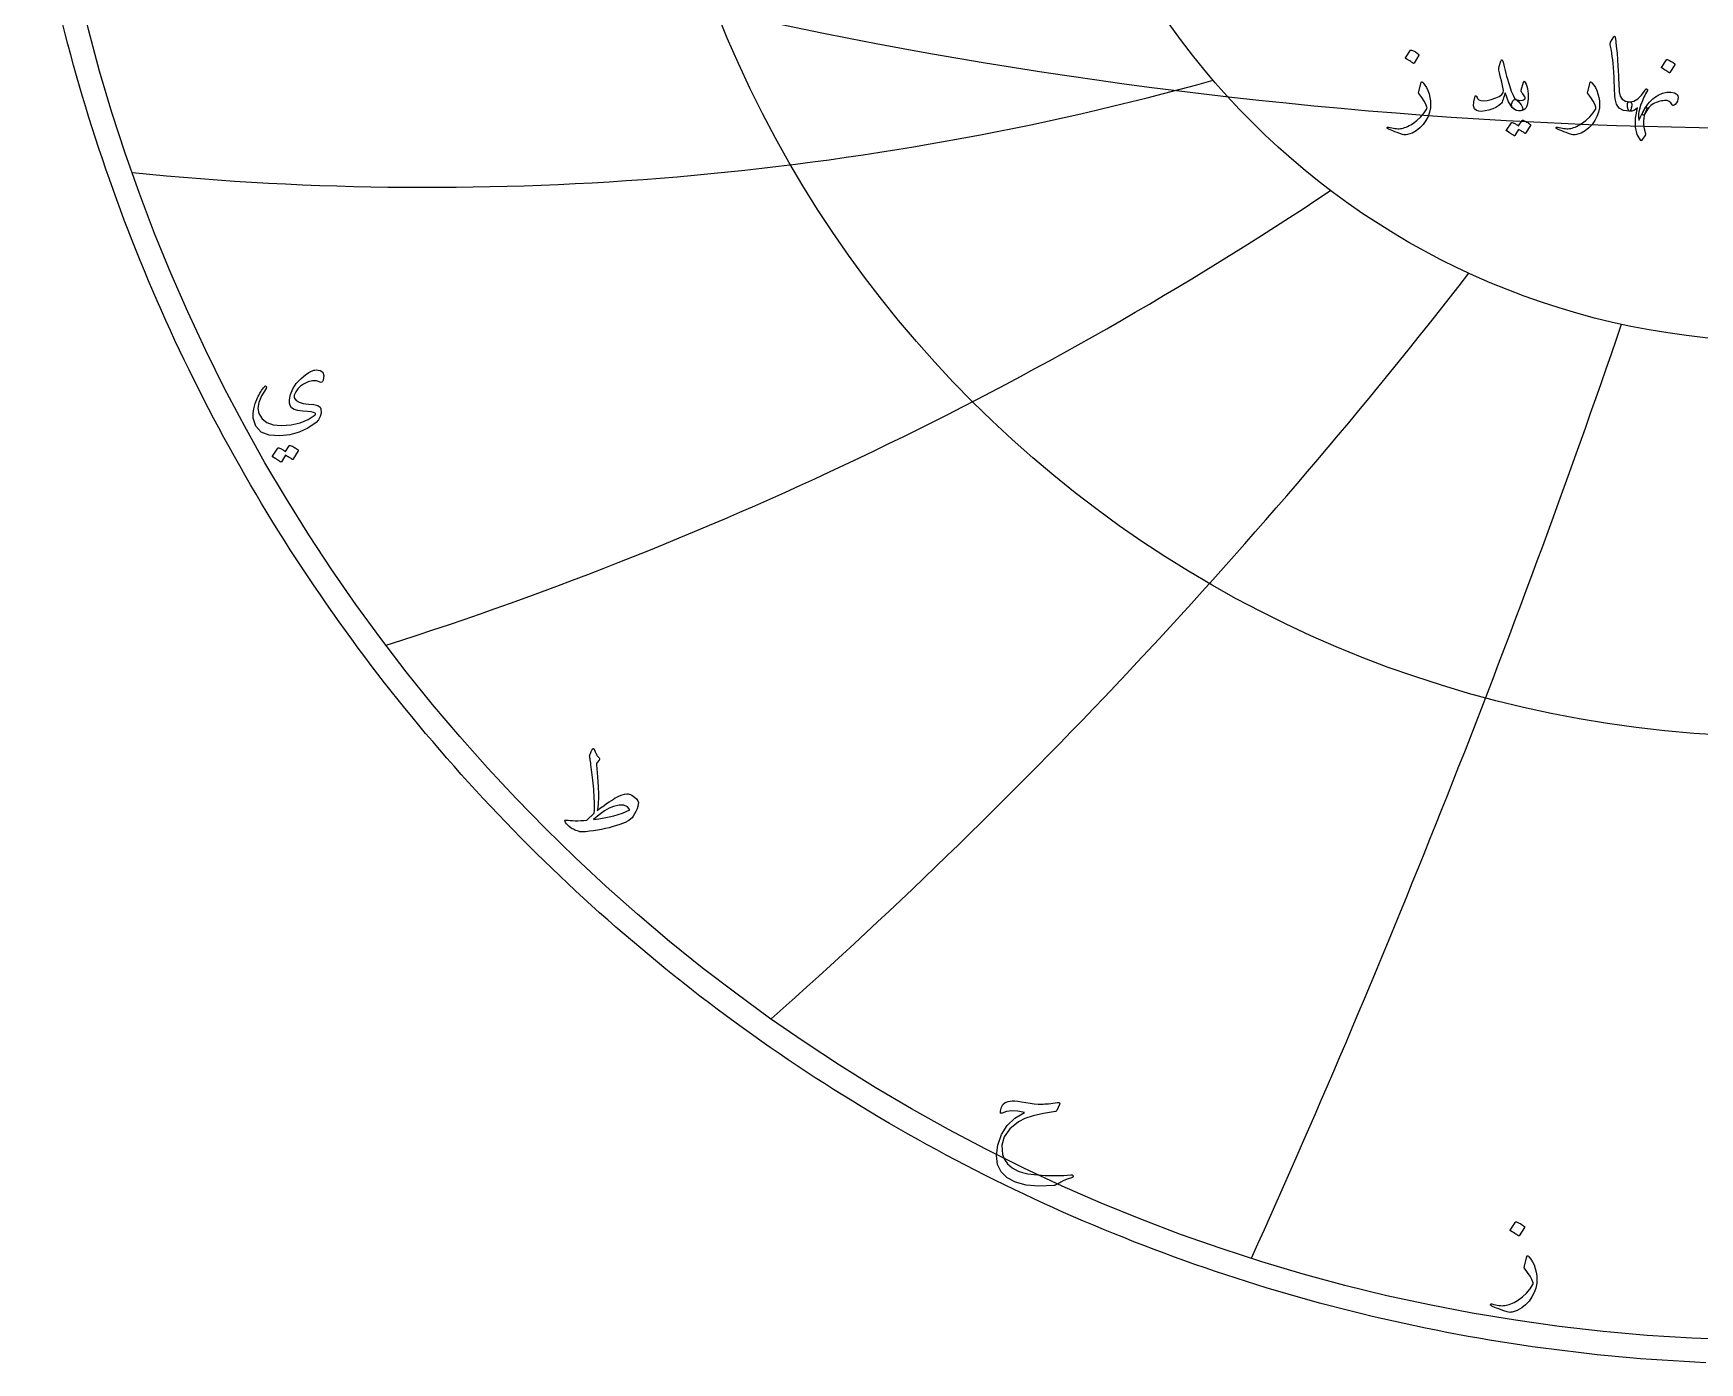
# Model space of a CAD drawing. Header units: millimetres. Extents: x -51 to 51, y -51 to 52.
# Drawn here: x -49.95 to -2.35, y -50.59 to -12.59 of the extents above; entities that cross this region are included whole.
import ezdxf

# ---------------------------------------------------------------- set-up
doc = ezdxf.new("R2010")
doc.units = ezdxf.units.MM
for name, color, linetype in [('CUT_OUTER', 1, 'Continuous'), ('ENGRAVE', 7, 'Continuous'), ('ENGRAVE_FINE', 8, 'Continuous'), ('TEXT', 5, 'Continuous')]:
    doc.layers.add(name, color=color, linetype=linetype)

msp = doc.modelspace()

# ---------------------------------------------------------------- linework, layer by layer
at = {"layer": 'CUT_OUTER'}
msp.add_lwpolyline([(-2.1741, -50.5858), (-2.4844, -50.5715), (-2.7947, -50.5553), (-3.1048, -50.5372), (-3.4149, -50.5172), (-3.7248, -50.4953), (-4.0345, -50.4715), (-4.3441, -50.4458), (-4.6536, -50.4182), (-4.9629, -50.3887), (-5.2719, -50.3573), (-5.5808, -50.324), (-5.8895, -50.2888), (-6.198, -50.2517), (-6.5062, -50.2127), (-6.8142, -50.1719), (-7.1219, -50.1291), (-7.4293, -50.0845), (-7.7365, -50.038), (-8.0434, -49.9895), (-8.35, -49.9392), (-8.6562, -49.8871), (-8.9622, -49.833), (-9.2678, -49.7771), (-9.573, -49.7193), (-9.8779, -49.6596), (-10.1824, -49.5981), (-10.4866, -49.5347), (-10.7903, -49.4694), (-11.0936, -49.4022), (-11.3966, -49.3332), (-11.699, -49.2624), (-12.0011, -49.1897), (-12.3027, -49.1151), (-12.6038, -49.0387), (-12.9045, -48.9604), (-13.2047, -48.8803), (-13.5043, -48.7984), (-13.8035, -48.7146), (-14.1021, -48.629), (-14.4003, -48.5416), (-14.6978, -48.4523), (-14.9949, -48.3612), (-15.2913, -48.2683), (-15.5872, -48.1735), (-15.8825, -48.077), (-16.1772, -47.9786), (-16.4713, -47.8785), (-16.7647, -47.7765), (-17.0576, -47.6727), (-17.3498, -47.5672), (-17.6413, -47.4598), (-17.9322, -47.3507), (-18.2224, -47.2398), (-18.5119, -47.1271), (-18.8007, -47.0126), (-19.0888, -46.8963), (-19.3762, -46.7783), (-19.6629, -46.6586), (-19.9488, -46.537), (-20.234, -46.4138), (-20.5184, -46.2887), (-20.802, -46.162), (-21.0849, -46.0334), (-21.3669, -45.9032), (-21.6482, -45.7712), (-21.9286, -45.6375), (-22.2082, -45.5021), (-22.487, -45.365), (-22.7649, -45.2262), (-23.042, -45.0856), (-23.3182, -44.9434), (-23.5936, -44.7995), (-23.868, -44.6539), (-24.1415, -44.5066), (-24.4142, -44.3576), (-24.6859, -44.207), (-24.9567, -44.0547), (-25.2265, -43.9007), (-25.4954, -43.7451), (-25.7633, -43.5878), (-26.0303, -43.4289), (-26.2963, -43.2684), (-26.5613, -43.1062), (-26.8253, -42.9425), (-27.0883, -42.777), (-27.3502, -42.61), (-27.6112, -42.4414), (-27.8711, -42.2712), (-28.1299, -42.0994), (-28.3877, -41.926), (-28.6444, -41.751), (-28.9001, -41.5745), (-29.1546, -41.3964), (-29.4081, -41.2167), (-29.6604, -41.0355), (-29.9116, -40.8527), (-30.1617, -40.6684), (-30.4107, -40.4826), (-30.6585, -40.2952), (-30.9052, -40.1063), (-31.1507, -39.916), (-31.395, -39.7241), (-31.6382, -39.5307), (-31.8802, -39.3358), (-32.1209, -39.1395), (-32.3605, -38.9416), (-32.5988, -38.7423), (-32.8359, -38.5416), (-33.0718, -38.3394), (-33.3064, -38.1357), (-33.5398, -37.9306), (-33.7719, -37.7241), (-34.0027, -37.5162), (-34.2323, -37.3069), (-34.4605, -37.0961), (-34.6875, -36.884), (-34.9132, -36.6704), (-35.1375, -36.4555), (-35.3605, -36.2392), (-35.5822, -36.0216), (-35.8026, -35.8026), (-36.0216, -35.5822), (-36.2392, -35.3605), (-36.4555, -35.1375), (-36.6704, -34.9132), (-36.884, -34.6875), (-37.0961, -34.4605), (-37.3069, -34.2323), (-37.5162, -34.0027), (-37.7241, -33.7719), (-37.9306, -33.5398), (-38.1357, -33.3064), (-38.3394, -33.0718), (-38.5416, -32.8359), (-38.7423, -32.5988), (-38.9416, -32.3605), (-39.1395, -32.1209), (-39.3358, -31.8802), (-39.5307, -31.6382), (-39.7241, -31.395), (-39.916, -31.1507), (-40.1063, -30.9052), (-40.2952, -30.6585), (-40.4826, -30.4107), (-40.6684, -30.1617), (-40.8527, -29.9116), (-41.0355, -29.6604), (-41.2167, -29.4081), (-41.3964, -29.1546), (-41.5745, -28.9001), (-41.751, -28.6444), (-41.926, -28.3877), (-42.0994, -28.1299), (-42.2712, -27.8711), (-42.4414, -27.6112), (-42.61, -27.3502), (-42.777, -27.0883), (-42.9425, -26.8253), (-43.1062, -26.5613), (-43.2684, -26.2963), (-43.4289, -26.0303), (-43.5878, -25.7633), (-43.7451, -25.4954), (-43.9007, -25.2265), (-44.0547, -24.9567), (-44.207, -24.6859), (-44.3576, -24.4142), (-44.5066, -24.1415), (-44.6539, -23.868), (-44.7995, -23.5936), (-44.9434, -23.3182), (-45.0856, -23.042), (-45.2262, -22.7649), (-45.365, -22.487), (-45.5021, -22.2082), (-45.6375, -21.9286), (-45.7712, -21.6482), (-45.9032, -21.3669), (-46.0334, -21.0849), (-46.162, -20.802), (-46.2887, -20.5184), (-46.4138, -20.234), (-46.537, -19.9488), (-46.6586, -19.6629), (-46.7783, -19.3762), (-46.8963, -19.0888), (-47.0126, -18.8007), (-47.1271, -18.5119), (-47.2398, -18.2224), (-47.3507, -17.9322), (-47.4598, -17.6413), (-47.5672, -17.3498), (-47.6727, -17.0576), (-47.7765, -16.7647), (-47.8785, -16.4713), (-47.9786, -16.1772), (-48.077, -15.8825), (-48.1735, -15.5872), (-48.2683, -15.2913), (-48.3612, -14.9949), (-48.4523, -14.6978), (-48.5416, -14.4003), (-48.629, -14.1021), (-48.7146, -13.8035), (-48.7984, -13.5043), (-48.8803, -13.2047), (-48.9604, -12.9045), (-49.0387, -12.6038), (-49.1151, -12.3027)], dxfattribs=at)
at = {"layer": 'ENGRAVE'}
for radius in [49.95, 32.6967, 21.4029]:
    msp.add_circle((0, 0), radius, dxfattribs=at)
for centre, radius, start, end in [((-38.7121, 67.0514), 84.0452, 264.258008, 285.505033), ((-72.8132, 72.8132), 108.0398, 287.750488, 303.685757), ((-133.5269, 77.0918), 157.6124, 311.605628, 322.22914), ((-297.5399, 79.7256), 309.7664, 335.730566, 341.042322)]:
    msp.add_arc(centre, radius, start, end, dxfattribs=at)
at = {"layer": 'ENGRAVE_FINE'}
msp.add_arc((0, 123.9122), 139.2169, 249.143175, 290.856825, dxfattribs=at)
at = {"layer": 'TEXT'}
for points in [[(-4.7973, -12.6937), (-4.7916, -12.6848), (-4.7863, -12.6789), (-4.7813, -12.6759), (-4.7767, -12.6759), (-4.7697, -12.6798), (-4.7634, -12.6915), (-4.7578, -12.7108), (-4.753, -12.738), (-4.7287, -12.9586), (-4.7087, -13.1626), (-4.6932, -13.35), (-4.6821, -13.5208), (-4.675, -13.6668), (-4.6685, -13.7977), (-4.6625, -13.9135), (-4.657, -14.0141), (-4.6523, -14.0996), (-4.6485, -14.1699), (-4.6457, -14.2252), (-4.6437, -14.2652), (-4.6175, -14.3852), (-4.5595, -14.4735), (-4.4698, -14.53), (-4.3483, -14.5547), (-4.3145, -14.5636), (-4.2929, -14.5843), (-4.2835, -14.6167), (-4.2863, -14.6611), (-4.3001, -14.7308), (-4.3151, -14.7807), (-4.3312, -14.8106), (-4.3483, -14.8206), (-4.5193, -14.798), (-4.6452, -14.7305), (-4.7261, -14.6179), (-4.7619, -14.4602), (-4.7675, -14.3848), (-4.7726, -14.3092), (-4.7771, -14.2334), (-4.7811, -14.1574), (-4.7847, -14.0812), (-4.7881, -14.0049), (-4.7913, -13.9284), (-4.7944, -13.8517), (-4.7999, -13.7053), (-4.8077, -13.5736), (-4.8177, -13.4565), (-4.8298, -13.3539), (-4.8442, -13.2554), (-4.8609, -13.1504), (-4.8797, -13.039), (-4.9007, -12.9211), (-4.9035, -12.8999), (-4.903, -12.8805), (-4.8991, -12.863), (-4.8919, -12.8473)], [(-10.605, -13.0777), (-10.6013, -13.074), (-10.5961, -13.0718), (-10.5895, -13.071), (-10.5813, -13.0718), (-10.5239, -13.095), (-10.4698, -13.1235), (-10.4191, -13.1571), (-10.3716, -13.1959), (-10.367, -13.2018), (-10.365, -13.2077), (-10.3655, -13.2136), (-10.3687, -13.2195), (-10.5075, -13.444), (-10.5127, -13.4493), (-10.5193, -13.4506), (-10.5274, -13.4479), (-10.537, -13.441), (-10.5453, -13.4351), (-10.5584, -13.4263), (-10.5764, -13.4145), (-10.5991, -13.3997), (-10.6269, -13.382), (-10.6604, -13.3613), (-10.6993, -13.3376), (-10.7438, -13.3111), (-10.7497, -13.3066), (-10.7527, -13.3022), (-10.7527, -13.2978), (-10.7497, -13.2933)], [(-7.9611, -13.4204), (-7.9441, -13.4978), (-7.9257, -13.5766), (-7.9057, -13.6566), (-7.8843, -13.7379), (-7.8614, -13.8209), (-7.837, -13.9059), (-7.8112, -13.993), (-7.7839, -14.0821), (-7.7287, -14.2423), (-7.6783, -14.3627), (-7.6327, -14.4432), (-7.5919, -14.4838), (-7.5562, -14.508), (-7.5202, -14.5422), (-7.4839, -14.5863), (-7.4471, -14.6404), (-7.4124, -14.7074), (-7.4028, -14.7578), (-7.4183, -14.7916), (-7.4589, -14.8088), (-7.5902, -14.7955), (-7.7063, -14.7083), (-7.8073, -14.5473), (-7.8932, -14.3125), (-7.895, -14.3086), (-7.8976, -14.3058), (-7.9009, -14.3042), (-7.905, -14.3036), (-7.9079, -14.3042), (-7.9109, -14.3058), (-7.9139, -14.3086), (-7.9168, -14.3125), (-7.9251, -14.3505), (-7.9353, -14.3908), (-7.9473, -14.4332), (-7.9611, -14.4779), (-7.9763, -14.5202), (-7.9921, -14.5554), (-8.0088, -14.5837), (-8.0261, -14.6049), (-8.0885, -14.6594), (-8.1664, -14.7076), (-8.2598, -14.7495), (-8.3688, -14.7851), (-8.4795, -14.8115), (-8.5756, -14.8228), (-8.6568, -14.8189), (-8.7233, -14.7999), (-8.7801, -14.7523), (-8.806, -14.6684), (-8.8008, -14.5484), (-8.7646, -14.3922), (-8.7611, -14.3871), (-8.7565, -14.3834), (-8.7508, -14.3812), (-8.7439, -14.3804), (-8.7358, -14.3813), (-8.7292, -14.3841), (-8.724, -14.3887), (-8.7203, -14.3952), (-8.7063, -14.4279), (-8.6908, -14.455), (-8.6738, -14.4766), (-8.6553, -14.4927), (-8.5977, -14.5141), (-8.5194, -14.5193), (-8.4205, -14.5082), (-8.3008, -14.4809), (-8.1733, -14.4399), (-8.0741, -14.3937), (-8.0034, -14.3424), (-7.9611, -14.2859), (-7.9541, -14.2287), (-7.9655, -14.1308), (-7.9955, -13.9923), (-8.0438, -13.8132), (-8.0671, -13.7189), (-8.0808, -13.6427), (-8.0848, -13.5845), (-8.0793, -13.5444), (-8.0232, -13.3849), (-8.0171, -13.3681), (-8.0106, -13.3561), (-8.0038, -13.3489), (-7.9966, -13.3465), (-7.9877, -13.3511), (-7.9788, -13.365), (-7.97, -13.3881), (-7.9611, -13.4204)], [(-3.2937, -13.3495), (-3.2901, -13.3458), (-3.2849, -13.3436), (-3.2782, -13.3428), (-3.2701, -13.3436), (-3.2127, -13.3668), (-3.1586, -13.3953), (-3.1078, -13.4289), (-3.0604, -13.4676), (-3.0558, -13.4735), (-3.0537, -13.4794), (-3.0543, -13.4854), (-3.0574, -13.4913), (-3.1963, -13.7158), (-3.2014, -13.7211), (-3.2081, -13.7224), (-3.2162, -13.7196), (-3.2258, -13.7128), (-3.2341, -13.7069), (-3.2472, -13.698), (-3.2651, -13.6862), (-3.2878, -13.6715), (-3.3157, -13.6537), (-3.3491, -13.6331), (-3.3881, -13.6094), (-3.4326, -13.5828), (-3.4385, -13.5784), (-3.4414, -13.574), (-3.4414, -13.5695), (-3.4385, -13.5651)], [(-10.3037, -13.9964), (-10.302, -13.991), (-10.3, -13.9868), (-10.2976, -13.9837), (-10.2948, -13.9816), (-10.2865, -13.9809), (-10.2763, -13.9846), (-10.2643, -13.9927), (-10.2505, -14.0053), (-10.1966, -14.0693), (-10.1501, -14.1434), (-10.1109, -14.2274), (-10.0792, -14.3213), (-10.0544, -14.4225), (-10.0393, -14.5222), (-10.0337, -14.6204), (-10.0378, -14.7172), (-10.064, -14.8446), (-10.1072, -14.9668), (-10.1674, -15.0839), (-10.2446, -15.1957), (-10.3369, -15.2971), (-10.4425, -15.3796), (-10.5614, -15.4433), (-10.6936, -15.4882), (-10.729, -15.4958), (-10.7645, -15.4978), (-10.7999, -15.4943), (-10.8354, -15.4852), (-10.9171, -15.4567), (-10.9908, -15.4302), (-11.0567, -15.4057), (-11.1145, -15.3833), (-11.1643, -15.3629), (-11.2058, -15.3445), (-11.2389, -15.3282), (-11.2637, -15.3139), (-11.2689, -15.3095), (-11.2726, -15.305), (-11.2748, -15.3006), (-11.2755, -15.2962), (-11.275, -15.2904), (-11.2733, -15.2851), (-11.2706, -15.2801), (-11.2667, -15.2755), (-11.2617, -15.272), (-11.2556, -15.2703), (-11.2484, -15.2705), (-11.2401, -15.2725), (-11.1895, -15.2861), (-11.1411, -15.2973), (-11.095, -15.306), (-11.051, -15.3124), (-11.0089, -15.3164), (-10.9683, -15.318), (-10.9292, -15.3171), (-10.8915, -15.3139), (-10.8539, -15.3079), (-10.8151, -15.2988), (-10.7749, -15.2865), (-10.7335, -15.2711), (-10.6907, -15.2523), (-10.6467, -15.2301), (-10.6014, -15.2043), (-10.5548, -15.1751), (-10.4239, -15.0809), (-10.3118, -14.9786), (-10.2186, -14.8682), (-10.1441, -14.7497), (-10.1393, -14.7401), (-10.1368, -14.729), (-10.1364, -14.7164), (-10.1382, -14.7024), (-10.1693, -14.6195), (-10.218, -14.5274), (-10.2845, -14.426), (-10.3687, -14.3154), (-10.3723, -14.3084), (-10.3746, -14.3021), (-10.3753, -14.2966), (-10.3746, -14.2918)], [(-7.3644, -14.3745), (-7.3818, -14.3455), (-7.3984, -14.3206), (-7.4143, -14.2997), (-7.4294, -14.2829), (-7.4403, -14.2685), (-7.4464, -14.2519), (-7.4477, -14.2331), (-7.4442, -14.212), (-7.3821, -13.9875), (-7.3734, -13.968), (-7.3622, -13.9624), (-7.3483, -13.9709), (-7.3319, -13.9934), (-7.3072, -14.0413), (-7.2861, -14.0991), (-7.2688, -14.1668), (-7.2551, -14.2445), (-7.2472, -14.3191), (-7.244, -14.3922), (-7.2457, -14.4639), (-7.2521, -14.534), (-7.2627, -14.5951), (-7.2765, -14.6485), (-7.2937, -14.6941), (-7.3142, -14.732), (-7.3395, -14.76), (-7.374, -14.7822), (-7.4178, -14.7984), (-7.4707, -14.8088), (-7.525, -14.8108), (-7.5756, -14.8021), (-7.6225, -14.7827), (-7.6657, -14.7526), (-7.6991, -14.7144), (-7.7167, -14.6707), (-7.7183, -14.6214), (-7.7041, -14.5665), (-7.6814, -14.5217), (-7.6546, -14.4934), (-7.6238, -14.4818), (-7.5889, -14.4868), (-7.5084, -14.5062), (-7.4383, -14.5082), (-7.3784, -14.4929), (-7.329, -14.4602), (-7.3278, -14.4515), (-7.3334, -14.4343), (-7.3456, -14.4087), (-7.3644, -14.3745)], [(-5.4768, -13.9964), (-5.4751, -13.991), (-5.4731, -13.9868), (-5.4707, -13.9837), (-5.4679, -13.9816), (-5.4596, -13.9809), (-5.4495, -13.9846), (-5.4375, -13.9927), (-5.4236, -14.0053), (-5.3697, -14.0693), (-5.3232, -14.1434), (-5.284, -14.2274), (-5.2523, -14.3213), (-5.2275, -14.4225), (-5.2124, -14.5222), (-5.2069, -14.6204), (-5.2109, -14.7172), (-5.2371, -14.8446), (-5.2803, -14.9668), (-5.3405, -15.0839), (-5.4177, -15.1957), (-5.51, -15.2971), (-5.6156, -15.3796), (-5.7345, -15.4433), (-5.8667, -15.4882), (-5.9022, -15.4958), (-5.9376, -15.4978), (-5.9731, -15.4943), (-6.0085, -15.4852), (-6.0902, -15.4567), (-6.164, -15.4302), (-6.2298, -15.4057), (-6.2877, -15.3833), (-6.3374, -15.3629), (-6.3789, -15.3445), (-6.412, -15.3282), (-6.4368, -15.3139), (-6.442, -15.3095), (-6.4457, -15.305), (-6.4479, -15.3006), (-6.4487, -15.2962), (-6.4481, -15.2904), (-6.4464, -15.2851), (-6.4437, -15.2801), (-6.4398, -15.2755), (-6.4348, -15.272), (-6.4287, -15.2703), (-6.4215, -15.2705), (-6.4132, -15.2725), (-6.3626, -15.2861), (-6.3142, -15.2973), (-6.2681, -15.306), (-6.2241, -15.3124), (-6.1821, -15.3164), (-6.1414, -15.318), (-6.1023, -15.3171), (-6.0646, -15.3139), (-6.0271, -15.3079), (-5.9882, -15.2988), (-5.948, -15.2865), (-5.9066, -15.2711), (-5.8638, -15.2523), (-5.8198, -15.2301), (-5.7745, -15.2043), (-5.7279, -15.1751), (-5.597, -15.0809), (-5.4849, -14.9786), (-5.3917, -14.8682), (-5.3173, -14.7497), (-5.3125, -14.7401), (-5.3099, -14.729), (-5.3095, -14.7164), (-5.3113, -14.7024), (-5.3424, -14.6195), (-5.3911, -14.5274), (-5.4576, -14.426), (-5.5418, -14.3154), (-5.5455, -14.3084), (-5.5477, -14.3021), (-5.5484, -14.2966), (-5.5477, -14.2918)], [(-3.8757, -14.7969), (-3.9082, -14.8667), (-3.9318, -14.9402), (-3.9466, -15.0174), (-3.9525, -15.0983), (-3.9499, -15.1824), (-3.9392, -15.2696), (-3.9204, -15.3597), (-3.8934, -15.4527), (-3.8901, -15.4651), (-3.889, -15.4756), (-3.8901, -15.4843), (-3.8934, -15.4911), (-3.9998, -15.6418), (-4.0095, -15.6527), (-4.0182, -15.6588), (-4.0258, -15.6601), (-4.0323, -15.6566), (-4.1334, -15.4832), (-4.1829, -15.2703), (-4.1807, -15.0179), (-4.1268, -14.726), (-4.1783, -14.7674), (-4.2324, -14.7969), (-4.2891, -14.8147), (-4.3483, -14.8206), (-4.3611, -14.8167), (-4.3727, -14.8051), (-4.3832, -14.7857), (-4.3926, -14.7585), (-4.398, -14.7422), (-4.4022, -14.7257), (-4.4054, -14.709), (-4.4074, -14.6921), (-4.4089, -14.6752), (-4.4104, -14.6585), (-4.4118, -14.6419), (-4.4133, -14.6256), (-4.4115, -14.5957), (-4.4, -14.5739), (-4.379, -14.5602), (-4.3483, -14.5547), (-4.2278, -14.5278), (-4.1142, -14.4617), (-4.0077, -14.3564), (-3.9082, -14.212), (-3.8947, -14.1938), (-3.8809, -14.1832), (-3.8666, -14.1805), (-3.8521, -14.1855), (-3.8413, -14.1949), (-3.8358, -14.2054), (-3.8354, -14.217), (-3.8402, -14.2298), (-3.8664, -14.2759), (-3.8916, -14.3228), (-3.9158, -14.3705), (-3.9392, -14.4188), (-3.9616, -14.4679), (-3.9831, -14.5178), (-4.0037, -14.5684), (-4.0234, -14.6197), (-4.067, -14.7595), (-4.0913, -14.8804), (-4.0965, -14.9825), (-4.0825, -15.0658), (-4.0812, -15.0683), (-4.0803, -15.0702), (-4.0797, -15.0713), (-4.0795, -15.0717), (-4.0793, -15.0713), (-4.0788, -15.0702), (-4.0779, -15.0683), (-4.0766, -15.0658), (-4.0586, -15.0234), (-4.04, -14.9819), (-4.0209, -14.9414), (-4.0012, -14.9018), (-3.9808, -14.8629), (-3.9595, -14.8246), (-3.9373, -14.7869), (-3.9141, -14.7497), (-3.8973, -14.7238), (-3.8823, -14.7083), (-3.8692, -14.7032), (-3.858, -14.7083), (-3.8524, -14.7194), (-3.8535, -14.7379), (-3.8613, -14.7637), (-3.8757, -14.7969)], [(-3.1313, -14.6374), (-3.1695, -14.5776), (-3.2192, -14.537), (-3.2803, -14.5156), (-3.3528, -14.5134), (-3.394, -14.5186), (-3.4348, -14.5255), (-3.4752, -14.5341), (-3.5153, -14.5444), (-3.555, -14.5566), (-3.5943, -14.5713), (-3.6333, -14.5884), (-3.6719, -14.6079), (-3.738, -14.6522), (-3.8004, -14.7142), (-3.8591, -14.794), (-3.9141, -14.8915), (-3.9298, -14.9134), (-3.9444, -14.9262), (-3.9578, -14.9297), (-3.9702, -14.924), (-3.9806, -14.9125), (-3.985, -14.8989), (-3.9835, -14.883), (-3.9761, -14.8649), (-3.9649, -14.8411), (-3.9547, -14.8198), (-3.9457, -14.8012), (-3.9377, -14.7851), (-3.9307, -14.7715), (-3.9244, -14.76), (-3.9189, -14.7508), (-3.9141, -14.7438), (-3.8707, -14.6784), (-3.8262, -14.6182), (-3.7806, -14.5632), (-3.7339, -14.5134), (-3.6861, -14.4685), (-3.6372, -14.4284), (-3.5871, -14.3932), (-3.536, -14.3627), (-3.4047, -14.3031), (-3.2827, -14.2719), (-3.1699, -14.2691), (-3.0663, -14.2948), (-3.0222, -14.3171), (-2.9902, -14.3457), (-2.9705, -14.3806), (-2.9629, -14.4218), (-2.9673, -14.4779), (-2.9836, -14.5311), (-3.0116, -14.5813), (-3.0515, -14.6286), (-3.0775, -14.6491), (-3.0995, -14.6574), (-3.1174, -14.6535), (-3.1313, -14.6374)], [(-7.4176, -15.0835), (-7.4139, -15.0798), (-7.4087, -15.0776), (-7.4021, -15.0768), (-7.3939, -15.0776), (-7.3649, -15.0885), (-7.3367, -15.1005), (-7.3095, -15.1136), (-7.2832, -15.1278), (-7.2576, -15.1433), (-7.2326, -15.1603), (-7.2081, -15.1787), (-7.1842, -15.1987), (-7.1796, -15.2048), (-7.1776, -15.2112), (-7.1781, -15.2181), (-7.1813, -15.2253), (-7.323, -15.4498), (-7.3269, -15.4527), (-7.3326, -15.4527), (-7.3402, -15.4498), (-7.3496, -15.4439), (-7.3561, -15.4384), (-7.3666, -15.431), (-7.3812, -15.4214), (-7.3999, -15.4099), (-7.4227, -15.3961), (-7.4501, -15.38), (-7.4818, -15.3614), (-7.518, -15.3405), (-7.6303, -15.5148), (-7.6354, -15.5201), (-7.6421, -15.5214), (-7.6502, -15.5186), (-7.6598, -15.5118), (-7.6681, -15.5059), (-7.6812, -15.497), (-7.6991, -15.4852), (-7.7218, -15.4705), (-7.7497, -15.4527), (-7.7831, -15.4321), (-7.8221, -15.4084), (-7.8666, -15.3818), (-7.8712, -15.3774), (-7.8732, -15.373), (-7.8727, -15.3685), (-7.8695, -15.3641), (-7.7248, -15.1485), (-7.7211, -15.1448), (-7.7159, -15.1426), (-7.7093, -15.1418), (-7.7012, -15.1426), (-7.6764, -15.1506), (-7.6524, -15.1599), (-7.6292, -15.1705), (-7.6066, -15.1824), (-7.5848, -15.1955), (-7.5638, -15.2094), (-7.5435, -15.2243), (-7.5239, -15.24)], [(-41.7545, -22.5597), (-41.8565, -22.5256), (-41.9703, -22.5242), (-42.096, -22.5555), (-42.2334, -22.6195), (-42.3207, -22.6806), (-42.3933, -22.7535), (-42.4514, -22.8381), (-42.495, -22.9346), (-42.4993, -22.9539), (-42.4997, -22.974), (-42.4961, -22.9949), (-42.4887, -23.0166), (-42.4386, -23.0839), (-42.3547, -23.1347), (-42.237, -23.169), (-42.0853, -23.1867), (-41.9357, -23.2027), (-41.8269, -23.2316), (-41.7592, -23.2736), (-41.7324, -23.3285), (-41.7295, -23.4435), (-41.7521, -23.5459), (-41.8004, -23.6357), (-41.8742, -23.7129), (-42.1088, -23.873), (-42.3587, -23.991), (-42.6239, -24.0668), (-42.9046, -24.1005), (-43.211, -24.0792), (-43.4402, -23.9871), (-43.5923, -23.824), (-43.6671, -23.59), (-43.6714, -23.4616), (-43.6529, -23.3222), (-43.6116, -23.1717), (-43.5474, -23.0103), (-43.525, -22.9654), (-43.5021, -22.922), (-43.4785, -22.8803), (-43.4544, -22.8401), (-43.4295, -22.8013), (-43.4036, -22.7637), (-43.3767, -22.7273), (-43.3489, -22.692), (-43.3339, -22.6774), (-43.3205, -22.6715), (-43.3087, -22.6743), (-43.2984, -22.6857), (-43.2927, -22.6999), (-43.2914, -22.7141), (-43.2943, -22.7283), (-43.3016, -22.7424), (-43.4312, -22.9512), (-43.508, -23.1395), (-43.532, -23.3072), (-43.5033, -23.4545), (-43.4107, -23.6097), (-43.2748, -23.7192), (-43.0956, -23.783), (-42.8731, -23.8012), (-42.5879, -23.7785), (-42.3311, -23.72), (-42.1027, -23.6257), (-41.9026, -23.4955), (-41.8906, -23.4845), (-41.886, -23.4735), (-41.889, -23.4624), (-41.8994, -23.4514), (-41.9418, -23.4309), (-42.0152, -23.4136), (-42.1198, -23.3994), (-42.2555, -23.3884), (-42.3935, -23.3714), (-42.4989, -23.3395), (-42.5716, -23.2927), (-42.6115, -23.2308), (-42.6301, -23.1582), (-42.6352, -23.0819), (-42.6269, -23.0022), (-42.6052, -22.9189), (-42.5349, -22.7552), (-42.4374, -22.6046), (-42.3128, -22.4669), (-42.1609, -22.3423), (-42.1206, -22.3127), (-42.0814, -22.2871), (-42.0434, -22.2655), (-42.0066, -22.2477), (-41.9711, -22.2337), (-41.9372, -22.2233), (-41.9049, -22.2164), (-41.8742, -22.2131), (-41.7541, -22.2243), (-41.6804, -22.2769), (-41.6533, -22.3708), (-41.6725, -22.5061), (-41.6871, -22.5425), (-41.7056, -22.5636), (-41.7281, -22.5693), (-41.7545, -22.5597)], [(-42.6367, -24.3778), (-42.6328, -24.3738), (-42.6273, -24.3715), (-42.6202, -24.3707), (-42.6115, -24.3715), (-42.5805, -24.3831), (-42.5505, -24.3959), (-42.5214, -24.4099), (-42.4934, -24.425), (-42.4661, -24.4416), (-42.4394, -24.4597), (-42.4133, -24.4794), (-42.3878, -24.5007), (-42.3829, -24.5072), (-42.3807, -24.5141), (-42.3813, -24.5213), (-42.3847, -24.529), (-42.5359, -24.7685), (-42.5401, -24.7717), (-42.5462, -24.7717), (-42.5542, -24.7685), (-42.5643, -24.7622), (-42.5712, -24.7564), (-42.5824, -24.7484), (-42.5979, -24.7383), (-42.6178, -24.726), (-42.6423, -24.7113), (-42.6714, -24.6941), (-42.7053, -24.6743), (-42.7439, -24.6519), (-42.8636, -24.8378), (-42.8691, -24.8435), (-42.8762, -24.8449), (-42.8849, -24.842), (-42.8951, -24.8347), (-42.904, -24.8284), (-42.918, -24.8189), (-42.9371, -24.8063), (-42.9613, -24.7906), (-42.991, -24.7717), (-43.0267, -24.7496), (-43.0682, -24.7244), (-43.1157, -24.696), (-43.1206, -24.6913), (-43.1228, -24.6866), (-43.1222, -24.6819), (-43.1188, -24.6771), (-42.9644, -24.4471), (-42.9605, -24.4432), (-42.955, -24.4408), (-42.9479, -24.44), (-42.9392, -24.4408), (-42.9128, -24.4494), (-42.8872, -24.4593), (-42.8624, -24.4706), (-42.8384, -24.4833), (-42.8152, -24.4972), (-42.7927, -24.5121), (-42.7711, -24.5279), (-42.7502, -24.5448)], [(-34.0527, -33.2122), (-34.0378, -33.1779), (-34.0244, -33.1476), (-34.0125, -33.1212), (-34.0023, -33.0988), (-33.9938, -33.0804), (-33.9873, -33.0665), (-33.9828, -33.0568), (-33.9802, -33.0515), (-33.9749, -33.0446), (-33.9684, -33.0397), (-33.9607, -33.0367), (-33.9519, -33.0357), (-33.9446, -33.0369), (-33.9385, -33.0405), (-33.9336, -33.0464), (-33.9298, -33.0546), (-33.9133, -33.0948), (-33.8983, -33.1303), (-33.8849, -33.161), (-33.8731, -33.187), (-33.8663, -33.1984), (-33.8585, -33.2106), (-33.8498, -33.2236), (-33.84, -33.2374), (-33.8291, -33.252), (-33.8168, -33.2673), (-33.8031, -33.2835), (-33.788, -33.3004), (-33.7786, -33.3176), (-33.7754, -33.3343), (-33.7786, -33.3506), (-33.788, -33.3666), (-33.8479, -33.4454), (-33.856, -33.4582), (-33.8613, -33.4714), (-33.8639, -33.485), (-33.8637, -33.4989), (-33.8329, -33.8457), (-33.8132, -34.1268), (-33.8046, -34.342), (-33.8069, -34.4915), (-33.8102, -34.5473), (-33.8136, -34.5982), (-33.8173, -34.6442), (-33.8211, -34.6853), (-33.8252, -34.7216), (-33.8294, -34.7534), (-33.8338, -34.7807), (-33.8385, -34.8034), (-33.7442, -34.7314), (-33.6569, -34.6664), (-33.5764, -34.6085), (-33.5029, -34.5577), (-33.4364, -34.5137), (-33.3772, -34.4765), (-33.3253, -34.446), (-33.2807, -34.4222), (-33.2014, -34.3867), (-33.1271, -34.3591), (-33.058, -34.3395), (-32.994, -34.3276), (-32.9601, -34.3267), (-32.9247, -34.3332), (-32.8876, -34.3471), (-32.849, -34.3686), (-32.7726, -34.4228), (-32.7167, -34.4749), (-32.6813, -34.5252), (-32.6663, -34.5734), (-32.6673, -34.6272), (-32.6797, -34.6876), (-32.7035, -34.7548), (-32.7388, -34.8286), (-32.7782, -34.9013), (-32.8144, -34.9618), (-32.8475, -35.01), (-32.8774, -35.0461), (-32.9389, -35.0916), (-33.0444, -35.143), (-33.1941, -35.2003), (-33.3879, -35.2635), (-33.4959, -35.2948), (-33.6057, -35.3226), (-33.7172, -35.3468), (-33.8306, -35.3675), (-33.9453, -35.3848), (-34.061, -35.399), (-34.1777, -35.41), (-34.2953, -35.4179), (-34.3384, -35.4092), (-34.3792, -35.399), (-34.4179, -35.3872), (-34.4545, -35.3738), (-34.4892, -35.3588), (-34.5226, -35.3422), (-34.5546, -35.3241), (-34.5852, -35.3044), (-34.639, -35.2651), (-34.6837, -35.2257), (-34.7193, -35.1863), (-34.7459, -35.1469), (-34.7605, -35.1142), (-34.7633, -35.0917), (-34.7542, -35.0795), (-34.7333, -35.0776), (-34.6743, -35.0846), (-34.6108, -35.0898), (-34.5428, -35.0932), (-34.4702, -35.0949), (-34.3931, -35.0948), (-34.3115, -35.0929), (-34.2253, -35.0893), (-34.1346, -35.0839), (-33.9267, -34.8791), (-33.9228, -34.7967), (-33.9208, -34.7136), (-33.9205, -34.6297), (-33.922, -34.5451), (-33.925, -34.4594), (-33.9294, -34.3725), (-33.9352, -34.2845), (-33.9424, -34.1953), (-33.9505, -34.107), (-33.959, -34.0216), (-33.9678, -33.9392), (-33.9771, -33.8597), (-33.9864, -33.783), (-33.9952, -33.7089), (-34.0037, -33.6373), (-34.0118, -33.5683), (-34.0193, -33.5043), (-34.0263, -33.4481), (-34.0327, -33.3996), (-34.0385, -33.3587), (-34.0438, -33.3253), (-34.0484, -33.2992), (-34.0524, -33.2804), (-34.0559, -33.2689), (-34.058, -33.2559), (-34.0582, -33.2421), (-34.0565, -33.2276), (-34.0527, -33.2122)], [(-33.3784, -34.6868), (-33.5003, -34.7375), (-33.636, -34.8168), (-33.7855, -34.9249), (-33.9487, -35.0618), (-33.7905, -35.0422), (-33.6403, -35.0181), (-33.4982, -34.9894), (-33.3642, -34.9563), (-33.2385, -34.9189), (-33.1212, -34.8779), (-33.0124, -34.8331), (-32.9121, -34.7845), (-32.9802, -34.7004), (-33.0806, -34.6561), (-33.2134, -34.6516), (-33.3784, -34.6868)], [(-20.6365, -43.2069), (-20.7122, -43.377), (-20.7191, -43.3882), (-20.7271, -43.3967), (-20.7364, -43.4024), (-20.7468, -43.4054), (-21.0964, -43.4605), (-21.3888, -43.5283), (-21.6242, -43.6086), (-21.8024, -43.7016), (-22.0523, -43.9054), (-22.2128, -44.1293), (-22.2839, -44.3733), (-22.2656, -44.6374), (-22.21, -44.7804), (-22.1159, -44.9068), (-21.9832, -45.0167), (-21.8118, -45.11), (-21.6915, -45.1518), (-21.5417, -45.1857), (-21.3622, -45.2117), (-21.1533, -45.2298), (-21.0422, -45.2351), (-20.9327, -45.2384), (-20.8248, -45.2398), (-20.7185, -45.2392), (-20.6141, -45.2369), (-20.5121, -45.2329), (-20.4124, -45.2274), (-20.3151, -45.2203), (-20.2923, -45.2187), (-20.2742, -45.2203), (-20.2608, -45.225), (-20.2521, -45.2329), (-20.2474, -45.2426), (-20.2458, -45.2526), (-20.2474, -45.2631), (-20.2521, -45.2739), (-20.2556, -45.2797), (-20.2596, -45.2845), (-20.2642, -45.2884), (-20.2694, -45.2912), (-20.2751, -45.2937), (-20.2809, -45.2963), (-20.2869, -45.2992), (-20.2931, -45.3022), (-20.3839, -45.3312), (-20.464, -45.3613), (-20.5335, -45.3926), (-20.5924, -45.4251), (-20.6301, -45.4486), (-20.6645, -45.4685), (-20.6955, -45.4848), (-20.7232, -45.4976), (-20.7471, -45.5075), (-20.7669, -45.5149), (-20.7826, -45.5201), (-20.7941, -45.5228), (-21.225, -45.5388), (-21.5913, -45.5078), (-21.893, -45.4301), (-22.1301, -45.3054), (-22.3014, -45.1345), (-22.4027, -44.921), (-22.4338, -44.665), (-22.3948, -44.3664), (-22.2916, -44.0657), (-22.1301, -43.8095), (-21.9103, -43.5978), (-21.6322, -43.4306), (-21.8292, -43.393), (-22.0009, -43.3841), (-22.1474, -43.404), (-22.2687, -43.4526), (-22.2794, -43.4566), (-22.2892, -43.4589), (-22.2983, -43.4597), (-22.3065, -43.4589), (-22.3134, -43.4564), (-22.3184, -43.4518), (-22.3213, -43.4453), (-22.3223, -43.4369), (-22.318, -43.3977), (-22.3113, -43.3589), (-22.3022, -43.3205), (-22.2908, -43.2825), (-22.2506, -43.2086), (-22.1868, -43.1541), (-22.0994, -43.1188), (-21.9883, -43.1029), (-21.918, -43.1035), (-21.83, -43.1115), (-21.7242, -43.1271), (-21.6007, -43.1501), (-21.4733, -43.1732), (-21.3557, -43.1887), (-21.248, -43.1968), (-21.1501, -43.1974), (-21.1031, -43.1953), (-21.0533, -43.1923), (-21.0007, -43.1882), (-20.9453, -43.1832), (-20.8872, -43.177), (-20.8264, -43.1694), (-20.7628, -43.1605), (-20.6964, -43.1501), (-20.6584, -43.149), (-20.6357, -43.158), (-20.6285, -43.1773), (-20.6365, -43.2069)], [(-7.6048, -46.5669), (-7.6008, -46.5629), (-7.5953, -46.5606), (-7.5882, -46.5598), (-7.5796, -46.5606), (-7.5183, -46.5854), (-7.4606, -46.6157), (-7.4065, -46.6515), (-7.3558, -46.6929), (-7.3509, -46.6992), (-7.3488, -46.7055), (-7.3493, -46.7118), (-7.3527, -46.7181), (-7.5008, -46.9576), (-7.5063, -46.9633), (-7.5134, -46.9647), (-7.5221, -46.9617), (-7.5323, -46.9544), (-7.5412, -46.9481), (-7.5551, -46.9387), (-7.5742, -46.9261), (-7.5985, -46.9103), (-7.6282, -46.8914), (-7.6638, -46.8694), (-7.7054, -46.8441), (-7.7529, -46.8158), (-7.7592, -46.8111), (-7.7623, -46.8063), (-7.7623, -46.8016), (-7.7592, -46.7969)], [(-7.2834, -47.5468), (-7.2816, -47.5411), (-7.2794, -47.5366), (-7.2769, -47.5332), (-7.2739, -47.5311), (-7.2651, -47.5303), (-7.2542, -47.5342), (-7.2414, -47.5429), (-7.2267, -47.5563), (-7.1691, -47.6246), (-7.1195, -47.7036), (-7.0778, -47.7932), (-7.0439, -47.8934), (-7.0175, -48.0013), (-7.0014, -48.1077), (-6.9954, -48.2125), (-6.9998, -48.3156), (-7.0277, -48.4515), (-7.0738, -48.5819), (-7.138, -48.7068), (-7.2203, -48.8261), (-7.3188, -48.9342), (-7.4315, -49.0223), (-7.5583, -49.0902), (-7.6993, -49.1381), (-7.7371, -49.1461), (-7.7749, -49.1483), (-7.8127, -49.1445), (-7.8505, -49.1349), (-7.9377, -49.1045), (-8.0164, -49.0762), (-8.0866, -49.0501), (-8.1483, -49.0262), (-8.2014, -49.0044), (-8.2456, -48.9848), (-8.2809, -48.9674), (-8.3074, -48.9521), (-8.3129, -48.9474), (-8.3169, -48.9427), (-8.3192, -48.938), (-8.32, -48.9332), (-8.3194, -48.9271), (-8.3177, -48.9214), (-8.3147, -48.9161), (-8.3106, -48.9112), (-8.3053, -48.9074), (-8.2988, -48.9057), (-8.2911, -48.9059), (-8.2822, -48.908), (-8.2283, -48.9225), (-8.1767, -48.9344), (-8.1274, -48.9438), (-8.0806, -48.9506), (-8.0357, -48.9548), (-7.9923, -48.9565), (-7.9506, -48.9556), (-7.9104, -48.9521), (-7.8703, -48.9457), (-7.8289, -48.936), (-7.786, -48.9229), (-7.7418, -48.9065), (-7.6962, -48.8865), (-7.6493, -48.8627), (-7.6009, -48.8353), (-7.5512, -48.804), (-7.4116, -48.7036), (-7.292, -48.5945), (-7.1926, -48.4767), (-7.1132, -48.3503), (-7.1081, -48.3401), (-7.1053, -48.3283), (-7.1049, -48.3149), (-7.1069, -48.2999), (-7.14, -48.2115), (-7.192, -48.1132), (-7.2629, -48.0051), (-7.3527, -47.8871), (-7.3566, -47.8796), (-7.359, -47.8729), (-7.3598, -47.867), (-7.359, -47.8619)]]:
    msp.add_lwpolyline(points, close=True, dxfattribs=at)

doc.saveas('drawing.dxf')
